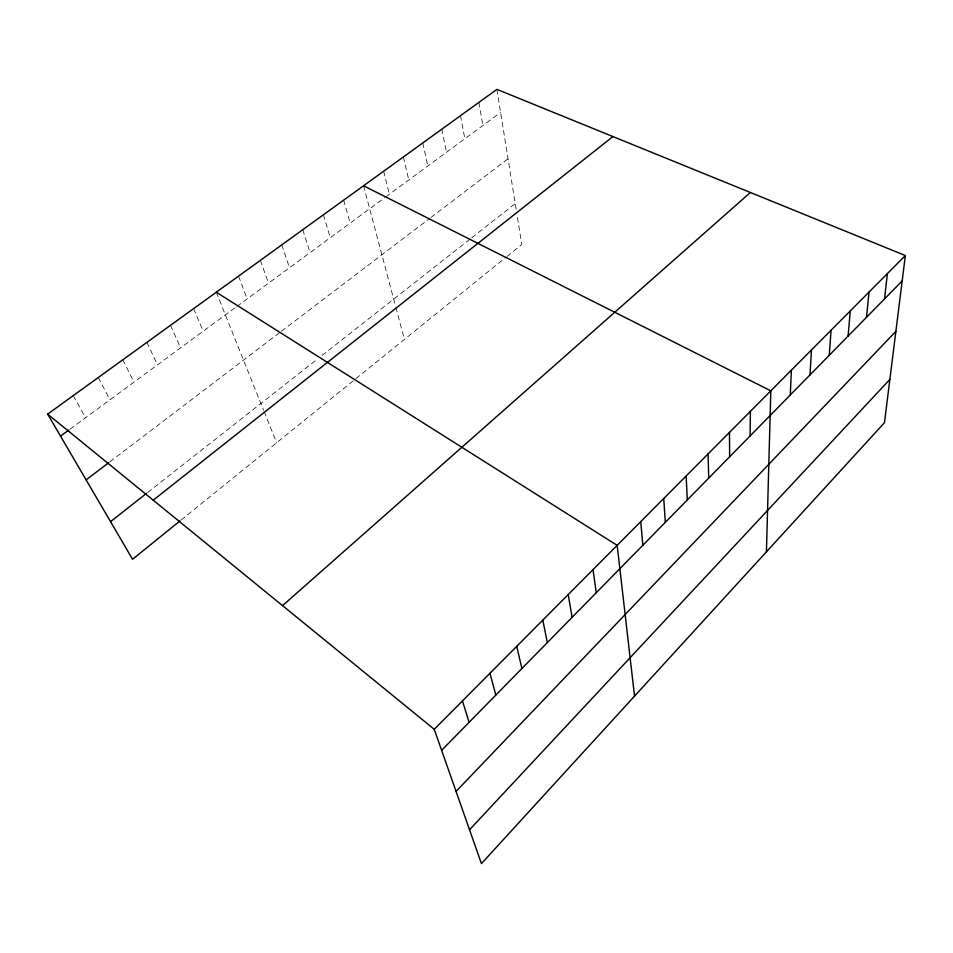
<?xml version="1.0" encoding="UTF-8"?>
<svg xmlns="http://www.w3.org/2000/svg" width="953" height="953" viewBox="0 0 953 953"><rect width="100%" height="100%" fill="white"/><g stroke="black" fill="none" stroke-linecap="round" stroke-linejoin="round"><path stroke-width="0.71" stroke-dasharray="4.76 3.57" d="M181.07 520.052L354.814 379.532M355.934 378.627L505.805 257.417M506.948 256.5L521.767 244.504L517.002 214.735M147.703 492.451L317.492 359.007M321.995 355.469L470.544 238.715M471.687 237.821L515.216 203.608M109.917 461.788L280.277 332.132M281.409 331.263L429.815 218.32M430.959 217.451L508.032 158.794M70.045 429.148L235.689 307.295M236.844 306.461L384.75 197.664M385.905 196.818L500.611 112.442M73.226 395.638L85.508 417.771M98.29 377.531L109.976 399.772M122.842 359.781L133.968 382.117M146.905 342.389L157.495 364.82M170.492 325.33L180.558 347.857M193.614 308.617L203.18 331.215M216.295 292.214L263.564 410.183M264.1 411.517L276.62 442.764M238.536 276.144L247.161 298.873M260.36 260.36L268.52 283.148M281.778 244.885L289.498 267.722M302.792 229.697L310.094 252.581M323.412 214.782L330.31 237.714M343.664 200.142L350.156 223.109M363.546 185.775L395.507 305.984M395.876 307.354L404.406 339.435M383.654 171.242L389.384 194.257M403.393 156.971L408.766 180.01M422.775 142.962L427.79 166.013M441.811 129.191L446.481 152.266M460.502 115.682L464.838 138.757M478.871 102.412L482.885 125.486M496.918 89.368L516.109 209.172"/><path stroke-width="1.43" d="M750.118 435.914L750.38 411.386M766.426 551.835L770.81 390.849L363.546 185.775M790.287 394.971L791.371 370.169M809.99 374.898L811.456 349.965M829.253 355.266L831.087 330.226M848.087 336.075L850.279 310.928M866.503 317.289L869.041 292.059M884.539 298.92L887.398 273.594M905.35 255.547L884.455 422.703L481.432 863.632L434.234 729.295L47.65 414.126L496.918 89.368L905.35 255.547L434.234 729.295M469.531 829.765L889.864 379.425M456.058 791.419L895.88 331.37M441.632 750.321L902.181 280.944M282.553 605.631L750.38 192.494M179.974 520.934L132.562 559.28L47.65 414.126M153.219 500.194L612.934 136.577M110.548 521.648L146.583 493.32M86.127 479.895L108.785 462.646M60.527 436.14L68.854 430.017M216.295 292.214L617.163 545.354L634.543 696.131M462.479 700.908L469.09 722.338M489.961 673.259L495.834 695.071M516.729 646.337L521.91 668.506M542.817 620.117L547.32 642.608M568.226 594.565L572.098 617.353M593.004 569.644L596.268 592.718M640.726 521.66L642.858 545.223M663.717 498.538L665.337 522.327M686.16 475.964L687.28 499.968M708.079 453.926L708.71 478.12M729.474 432.412L729.653 456.773"/></g></svg>
